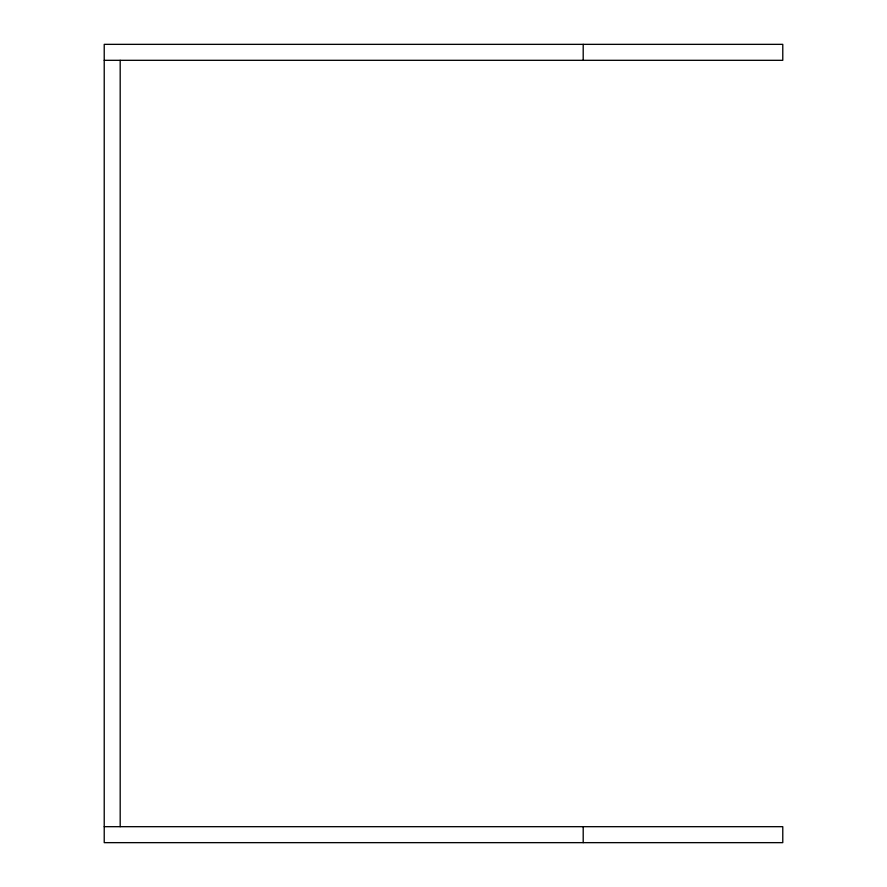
<?xml version="1.0" encoding="UTF-8"?>
<svg xmlns="http://www.w3.org/2000/svg" width="887" height="887" viewBox="0 0 887 887"><rect width="100%" height="100%" fill="white"/><g stroke="black" fill="none" stroke-linecap="round" stroke-linejoin="round"><path stroke-width="1.33" d="M104.222 60.316L782.777 60.316L782.777 44.35L104.222 44.35L104.222 842.65L782.777 842.65L782.777 826.684L104.222 826.684M583.202 44.35L583.202 60.316M583.202 826.684L583.202 842.65M120.188 60.316L120.188 826.684"/></g></svg>
